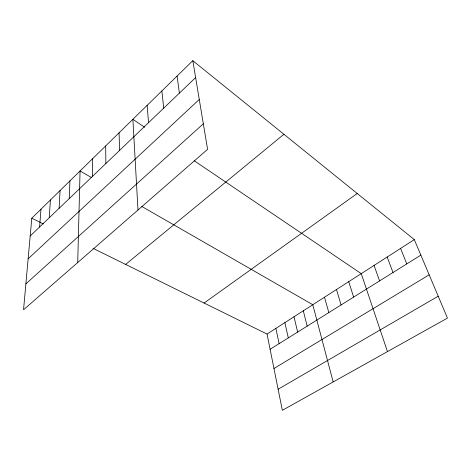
<?xml version="1.0" encoding="UTF-8"?>
<svg xmlns="http://www.w3.org/2000/svg" width="471" height="471" viewBox="0 0 471 471"><rect width="100%" height="100%" fill="white"/><g stroke="black" fill="none" stroke-linecap="round" stroke-linejoin="round"><path stroke-width="0.71" d="M92.54 176.301L92.663 158.645M77.721 262.541L80.052 170.985L91.739 177.702M69.231 198.621L69.938 180.882M59.111 208.312L60.058 190.543M49.237 217.767L50.415 199.981M39.599 226.998L40.995 209.195M31.793 218.197L23.55 309.759L207.593 149.336L192.804 60.682L31.793 218.197L43.297 223.866M30.185 236.012L195.624 77.58M28.13 258.838L199.274 99.469M25.881 283.866L203.337 123.796M125.645 264.419L283.907 134.276M204.073 303.041L357.218 193.499M267.045 334.051L414.315 239.615L447.45 318.096L282.353 410.318L267.045 334.051L93.081 248.382M270.101 349.276L420.862 255.117M273.957 368.505L429.175 274.817M278.12 389.234L438.207 296.2M141.759 206.439L312.785 304.719L333.168 381.928M144.65 127.258L132.881 119.304L137.985 210.013M194.176 160.729L361.257 273.639L387.468 351.602M192.804 60.682L414.315 239.615M400.585 248.423L406.773 263.919M387.174 257.019L393.014 272.509M374.062 265.426L379.579 280.899M348.728 281.67L353.627 297.107M336.482 289.524L341.086 304.937M324.507 297.207L328.829 312.597M303.312 310.795L307.157 326.132M294.004 316.759L297.643 332.073M284.861 322.623L288.299 337.907M275.876 328.387L279.12 343.642M177.078 76.066L179.392 93.117M161.871 90.944L163.708 108.142M147.14 105.351L148.542 122.666M119.063 132.828L119.646 150.337M105.663 145.933L105.881 163.519"/></g></svg>
